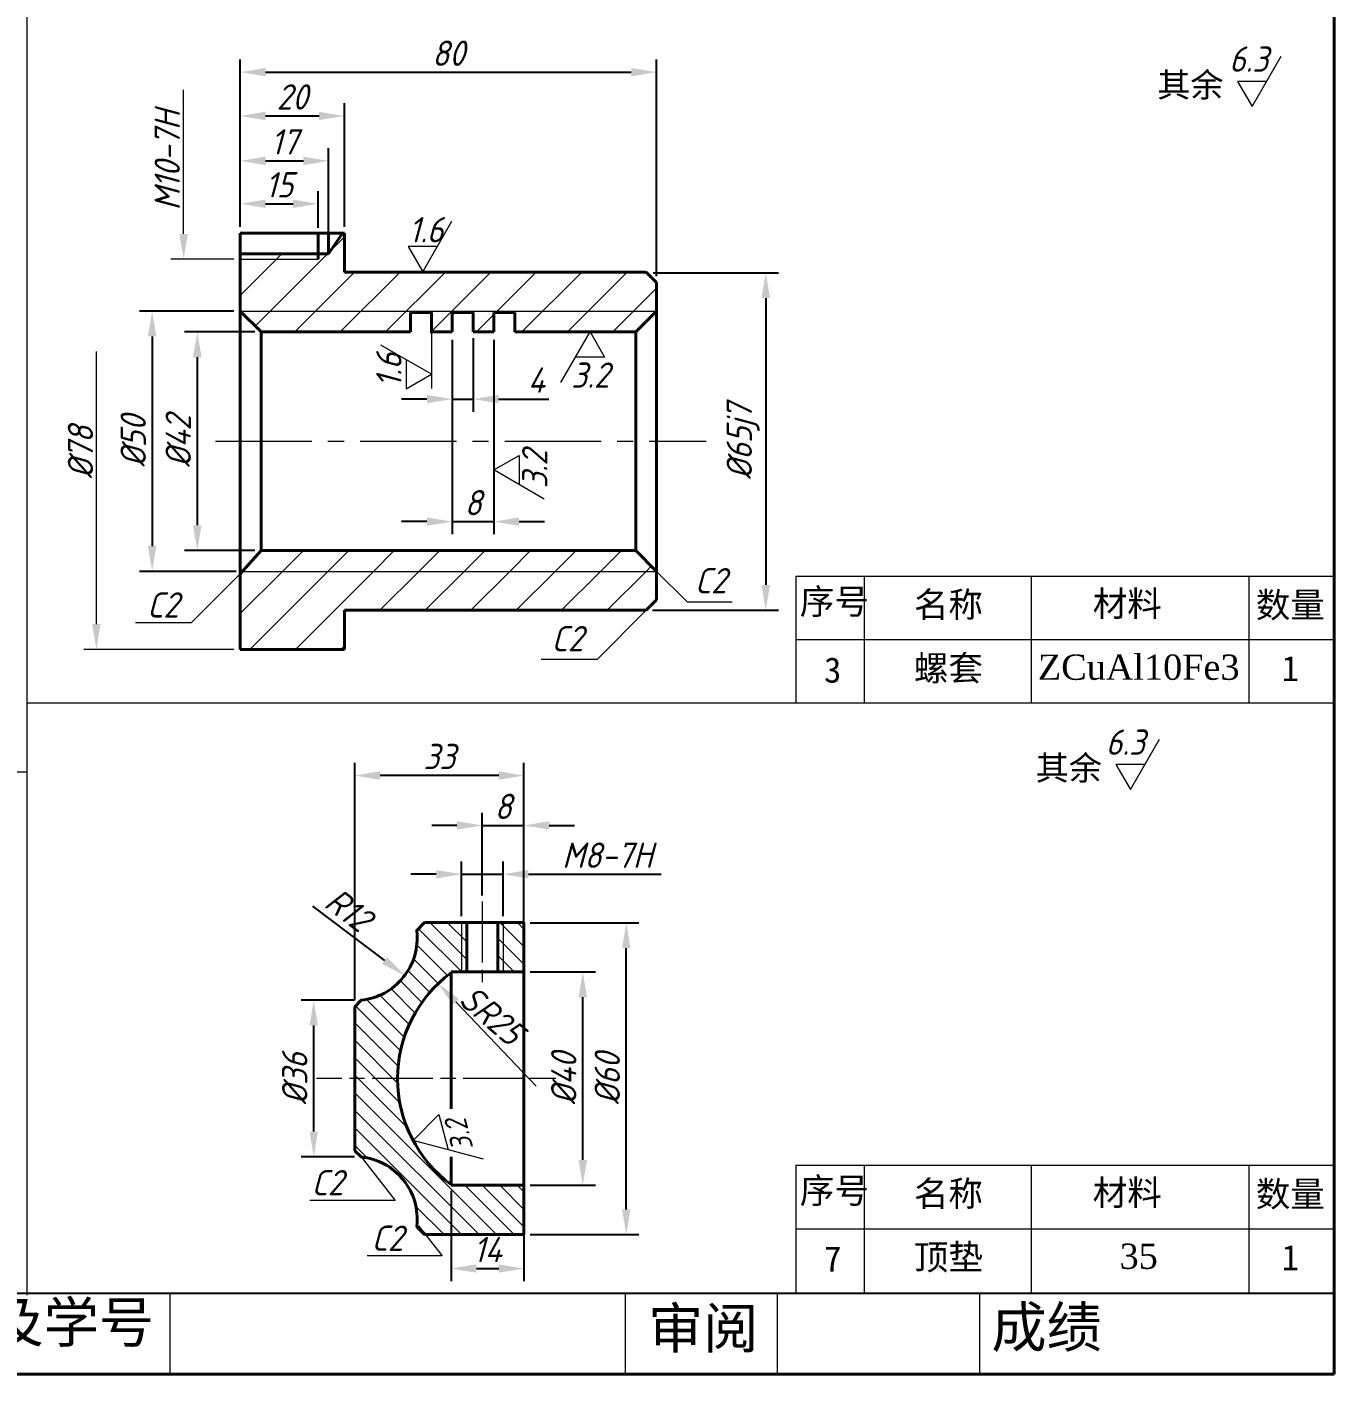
# Model space of a CAD drawing. Header units: millimetres. Extents: x 12 to 344, y 43 to 268.
# Drawn here: x 213 to 342.2, y 43.2 to 176.3 of the extents above; entities that cross this region are included whole.
import ezdxf

# ---------------------------------------------------------------- set-up
doc = ezdxf.new("R2010")
doc.units = ezdxf.units.MM
doc.header["$LTSCALE"] = 0.5
doc.linetypes.add('ACAD_ISO08W100', pattern=[36, 24, -3, 6, -3])
doc.linetypes.add('CENTER2', pattern=[28.575, 19.05, -3.175, 3.175, -3.175])
doc.layers.get('0').update_dxf_attribs({"lineweight": 15})
doc.layers.get('Defpoints').update_dxf_attribs({"lineweight": 15})
for name, color, linetype, lineweight in [('Layer1', 7, 'Continuous', 13), ('Layer2', 7, 'Continuous', 40), ('Layer7', 7, 'Continuous', 40), ('粗', 7, 'Continuous', 40), ('粗线', 7, 'Continuous', 40), ('细', 7, 'Continuous', 13), ('细线', 7, 'Continuous', 13)]:
    doc.layers.add(name, color=color, linetype=linetype, lineweight=lineweight)
doc.layers.add('细实线', color=7, linetype='Continuous')
doc.styles.add('style3', font='SIMFANG.TTF', dxfattribs={"height": 2.5})
doc.styles.add('字母与数字', font='isocp.shx', dxfattribs={"oblique": 15, "height": 2.5})
doc.dimstyles.new('ISO-25', dxfattribs={"dimtxt": 2.5, "dimasz": 2.5, "dimexe": 1.25, "dimexo": 0.625, "dimtad": 1, "dimdec": 0, "dimdsep": 46, "dimtxsty": '字母与数字', "dimcen": 2.5, "dimadec": 0, "dimazin": 0, "dimtfac": 1, "dimtdec": 0, "dimtmove": 0, "dimatfit": 3, "dimfxl": 0, "dimarcsym": 0})
pattern_1 = [(45, (8.7176, 32.1112), (-2.245064, 2.245064), [])]

# ---------------------------------------------------------------- blocks, each defined once
blk = doc.blocks.new('*D42')
at = {"layer": 'Defpoints', "color": 0, "linetype": 'Continuous'}
for p in [(260.08, 92.55), (255.97, 87.78), (260.08, 87.78)]:
    blk.add_point(p, dxfattribs=at)
at = {"layer": '细线', "color": 0, "linetype": 'Continuous', "lineweight": -2}
for p, q in [((255.97, 88.4), (255.97, 93.8)), ((260.08, 88.4), (260.08, 93.8)), ((253.47, 92.55), (250.97, 92.55)), ((255.97, 92.55), (260.08, 92.55)), ((262.58, 92.55), (275.68, 92.55))]:
    blk.add_line(p, q, dxfattribs=at)
at = {"layer": '细线', "color": 0, "linetype": 'Continuous'}
for points in [[(253.47, 92.97), (253.47, 92.13), (255.97, 92.55)], [(262.58, 92.97), (262.58, 92.13), (260.08, 92.55)]]:
    blk.add_solid(points, dxfattribs=at)
at = {"layer": '细线', "color": 0, "linetype": 'Continuous', "insert": (270.38, 94.43), "char_height": 2.5, "attachment_point": 5, "style": '字母与数字'}
blk.add_mtext('M8-7H', dxfattribs=at)
blk = doc.blocks.new('*D43')
at = {"layer": 'Defpoints', "color": 0, "linetype": 'Continuous'}
for p in [(262.14, 97.37), (258.02, 89.84), (262.14, 87.13)]:
    blk.add_point(p, dxfattribs=at)
at = {"layer": '细线', "color": 0, "linetype": 'Continuous', "lineweight": -2}
for p, q in [((258.02, 90.46), (258.02, 98.62)), ((262.14, 87.75), (262.14, 98.62)), ((255.52, 97.37), (253.02, 97.37)), ((258.02, 97.37), (262.14, 97.37)), ((264.64, 97.37), (267.14, 97.37))]:
    blk.add_line(p, q, dxfattribs=at)
at = {"layer": '细线', "color": 0, "linetype": 'Continuous'}
for points in [[(255.52, 97.79), (255.52, 96.96), (258.02, 97.37)], [(264.64, 97.79), (264.64, 96.96), (262.14, 97.37)]]:
    blk.add_solid(points, dxfattribs=at)
at = {"layer": '细线', "color": 0, "linetype": 'Continuous', "insert": (260.08, 99.25), "char_height": 2.5, "attachment_point": 5, "style": '字母与数字'}
blk.add_mtext('8', dxfattribs=at)
blk = doc.blocks.new('*D44')
at = {"layer": 'Defpoints', "color": 0, "linetype": 'Continuous'}
for p in [(245.42, 102.3), (262.14, 87.78), (245.42, 79.46)]:
    blk.add_point(p, dxfattribs=at)
at = {"layer": '细线', "color": 0, "linetype": 'Continuous', "lineweight": -2}
for p, q in [((245.42, 80.09), (245.42, 103.55)), ((262.14, 88.4), (262.14, 103.55)), ((259.64, 102.3), (247.92, 102.3))]:
    blk.add_line(p, q, dxfattribs=at)
at = {"layer": '细线', "color": 0, "linetype": 'Continuous'}
for points in [[(247.92, 102.72), (247.92, 101.88), (245.42, 102.3)], [(259.64, 102.72), (259.64, 101.88), (262.14, 102.3)]]:
    blk.add_solid(points, dxfattribs=at)
at = {"layer": '细线', "color": 0, "linetype": 'Continuous', "insert": (253.78, 104.18), "char_height": 2.5, "attachment_point": 5, "style": '字母与数字'}
blk.add_mtext('33', dxfattribs=at)
blk = doc.blocks.new('*D45')
at = {"layer": 'Defpoints', "color": 0, "linetype": 'Continuous'}
for p in [(262.14, 82.89), (267.95, 82.89), (262.14, 61.81)]:
    blk.add_point(p, dxfattribs=at)
at = {"layer": '细线', "color": 0, "linetype": 'Continuous', "lineweight": -2}
for p, q in [((262.76, 82.89), (269.2, 82.89)), ((267.95, 64.31), (267.95, 80.39)), ((262.76, 61.81), (269.2, 61.81))]:
    blk.add_line(p, q, dxfattribs=at)
at = {"layer": '细线', "color": 0, "linetype": 'Continuous'}
for points in [[(267.53, 80.39), (268.37, 80.39), (267.95, 82.89)], [(267.53, 64.31), (268.37, 64.31), (267.95, 61.81)]]:
    blk.add_solid(points, dxfattribs=at)
at = {"layer": '细线', "color": 0, "linetype": 'Continuous', "insert": (266.07, 72.35), "char_height": 2.5, "attachment_point": 5, "rotation": 90, "style": '字母与数字'}
blk.add_mtext('%%c40', dxfattribs=at)
blk = doc.blocks.new('*D46')
at = {"layer": 'Defpoints', "color": 0, "linetype": 'Continuous'}
for p in [(262.14, 87.75), (272.25, 87.75), (262.14, 56.93)]:
    blk.add_point(p, dxfattribs=at)
at = {"layer": '细线', "color": 0, "linetype": 'Continuous', "lineweight": -2}
for p, q in [((262.76, 87.75), (273.5, 87.75)), ((272.25, 59.43), (272.25, 85.25)), ((262.76, 56.93), (273.5, 56.93))]:
    blk.add_line(p, q, dxfattribs=at)
at = {"layer": '细线', "color": 0, "linetype": 'Continuous'}
for points in [[(271.83, 85.25), (272.66, 85.25), (272.25, 87.75)], [(271.83, 59.43), (272.66, 59.43), (272.25, 56.93)]]:
    blk.add_solid(points, dxfattribs=at)
at = {"layer": '细线', "color": 0, "linetype": 'Continuous', "insert": (270.37, 72.34), "char_height": 2.5, "attachment_point": 5, "rotation": 90, "style": '字母与数字'}
blk.add_mtext('%%c60', dxfattribs=at)
blk = doc.blocks.new('*D47')
at = {"layer": 'Defpoints', "color": 0, "linetype": 'Continuous'}
for p in [(245.42, 86.24), (250.36, 82.53)]:
    blk.add_point(p, dxfattribs=at)
at = {"layer": '细线', "color": 0, "linetype": 'Continuous', "lineweight": -2}
blk.add_line((241.24, 89.38), (248.36, 84.03), dxfattribs=at)
at = {"layer": '细线', "color": 0, "linetype": 'Continuous'}
blk.add_solid([(248.61, 84.36), (248.11, 83.7), (250.36, 82.53)], dxfattribs=at)
at = {"layer": '细线', "color": 0, "linetype": 'Continuous', "insert": (244.8, 89.05), "char_height": 2.5, "attachment_point": 5, "rotation": 323.0597, "style": '字母与数字'}
blk.add_mtext('R12', dxfattribs=at)
blk = doc.blocks.new('*D48')
at = {"layer": 'Defpoints', "color": 0, "linetype": 'Continuous'}
for p in [(241.37, 80.1), (246.04, 80.1), (246.04, 64.61)]:
    blk.add_point(p, dxfattribs=at)
at = {"layer": '细线', "color": 0, "linetype": 'Continuous', "lineweight": -2}
for p, q in [((245.41, 80.1), (240.12, 80.1)), ((241.37, 67.11), (241.37, 77.6)), ((245.41, 64.61), (240.12, 64.61))]:
    blk.add_line(p, q, dxfattribs=at)
at = {"layer": '细线', "color": 0, "linetype": 'Continuous'}
for points in [[(240.95, 77.6), (241.78, 77.6), (241.37, 80.1)], [(240.95, 67.11), (241.78, 67.11), (241.37, 64.61)]]:
    blk.add_solid(points, dxfattribs=at)
at = {"layer": '细线', "color": 0, "linetype": 'Continuous', "insert": (239.49, 72.35), "char_height": 2.5, "attachment_point": 5, "rotation": 90, "style": '字母与数字'}
blk.add_mtext('%%c36', dxfattribs=at)
blk = doc.blocks.new('*D49')
at = {"layer": 'Defpoints', "color": 0, "linetype": 'Continuous'}
for p in [(254.94, 61.89), (262.14, 61.81), (262.14, 53.58)]:
    blk.add_point(p, dxfattribs=at)
at = {"layer": '细线', "color": 0, "linetype": 'Continuous', "lineweight": -2}
for p, q in [((254.94, 61.27), (254.94, 52.33)), ((262.14, 61.19), (262.14, 52.33)), ((257.44, 53.58), (259.64, 53.58))]:
    blk.add_line(p, q, dxfattribs=at)
at = {"layer": '细线', "color": 0, "linetype": 'Continuous'}
for points in [[(257.44, 54), (257.44, 53.17), (254.94, 53.58)], [(259.64, 54), (259.64, 53.17), (262.14, 53.58)]]:
    blk.add_solid(points, dxfattribs=at)
at = {"layer": '细线', "color": 0, "linetype": 'Continuous', "insert": (258.54, 55.46), "char_height": 2.5, "attachment_point": 5, "style": '字母与数字'}
blk.add_mtext('14', dxfattribs=at)
blk = doc.blocks.new('*D50')
at = {"layer": 'Defpoints', "color": 0, "linetype": 'Continuous'}
for p in [(274.27, 151.99), (274.21, 118.63), (286.03, 118.63)]:
    blk.add_point(p, dxfattribs=at)
at = {"layer": '细线', "color": 0, "linetype": 'Continuous', "lineweight": -2}
for p, q in [((274.89, 151.99), (287.28, 151.99)), ((286.03, 149.49), (286.03, 121.13)), ((274.84, 118.63), (287.28, 118.63))]:
    blk.add_line(p, q, dxfattribs=at)
at = {"layer": '细线', "color": 0, "linetype": 'Continuous'}
for points in [[(285.61, 149.49), (286.45, 149.49), (286.03, 151.99)], [(285.61, 121.13), (286.45, 121.13), (286.03, 118.63)]]:
    blk.add_solid(points, dxfattribs=at)
at = {"layer": '细线', "color": 0, "linetype": 'Continuous', "insert": (283.79, 135.31), "char_height": 2.5, "attachment_point": 5, "rotation": 90, "style": '字母与数字'}
blk.add_mtext('%%c65j7', dxfattribs=at)
blk = doc.blocks.new('*D51')
at = {"layer": 'Defpoints', "color": 0, "linetype": 'Continuous'}
for p in [(241.82, 158.8), (234.1, 155.9), (241.82, 155.8)]:
    blk.add_point(p, dxfattribs=at)
at = {"layer": '细线', "color": 0, "linetype": 'Continuous', "lineweight": -2}
for p, q in [((234.1, 156.53), (234.1, 160.05)), ((241.82, 156.42), (241.82, 160.05)), ((236.6, 158.8), (239.32, 158.8))]:
    blk.add_line(p, q, dxfattribs=at)
at = {"layer": '细线', "color": 0, "linetype": 'Continuous'}
for points in [[(236.6, 159.22), (236.6, 158.39), (234.1, 158.8)], [(239.32, 159.22), (239.32, 158.39), (241.82, 158.8)]]:
    blk.add_solid(points, dxfattribs=at)
at = {"layer": '细线', "color": 0, "linetype": 'Continuous', "insert": (237.96, 160.68), "char_height": 2.5, "attachment_point": 5, "style": '字母与数字'}
blk.add_mtext('15', dxfattribs=at)
blk = doc.blocks.new('*D52')
at = {"layer": 'Defpoints', "color": 0, "linetype": 'Continuous'}
for p in [(242.84, 163.04), (234.1, 155.9), (242.84, 153.85)]:
    blk.add_point(p, dxfattribs=at)
at = {"layer": '细线', "color": 0, "linetype": 'Continuous', "lineweight": -2}
for p, q in [((234.1, 156.53), (234.1, 164.29)), ((242.84, 154.47), (242.84, 164.29)), ((236.6, 163.04), (240.34, 163.04))]:
    blk.add_line(p, q, dxfattribs=at)
at = {"layer": '细线', "color": 0, "linetype": 'Continuous'}
for points in [[(236.6, 163.46), (236.6, 162.62), (234.1, 163.04)], [(240.34, 163.46), (240.34, 162.62), (242.84, 163.04)]]:
    blk.add_solid(points, dxfattribs=at)
at = {"layer": '细线', "color": 0, "linetype": 'Continuous', "insert": (238.47, 164.92), "char_height": 2.5, "attachment_point": 5, "style": '字母与数字'}
blk.add_mtext('17', dxfattribs=at)
blk = doc.blocks.new('*D53')
at = {"layer": 'Defpoints', "color": 0, "linetype": 'Continuous'}
for p in [(244.39, 167.48), (234.1, 156.53), (244.39, 155.9)]:
    blk.add_point(p, dxfattribs=at)
at = {"layer": '细线', "color": 0, "linetype": 'Continuous', "lineweight": -2}
for p, q in [((234.1, 157.15), (234.1, 168.73)), ((244.39, 156.53), (244.39, 168.73)), ((236.6, 167.48), (241.89, 167.48))]:
    blk.add_line(p, q, dxfattribs=at)
at = {"layer": '细线', "color": 0, "linetype": 'Continuous'}
for points in [[(236.6, 167.9), (236.6, 167.07), (234.1, 167.48)], [(241.89, 167.9), (241.89, 167.07), (244.39, 167.48)]]:
    blk.add_solid(points, dxfattribs=at)
at = {"layer": '细线', "color": 0, "linetype": 'Continuous', "insert": (239.24, 169.36), "char_height": 2.5, "attachment_point": 5, "style": '字母与数字'}
blk.add_mtext('20', dxfattribs=at)
blk = doc.blocks.new('*D54')
at = {"layer": 'Defpoints', "color": 0, "linetype": 'Continuous'}
for p in [(275.24, 171.81), (234.1, 155.9), (275.24, 151.02)]:
    blk.add_point(p, dxfattribs=at)
at = {"layer": '细线', "color": 0, "linetype": 'Continuous', "lineweight": -2}
for p, q in [((234.1, 156.53), (234.1, 173.06)), ((236.6, 171.81), (272.74, 171.81)), ((275.24, 151.65), (275.24, 173.06))]:
    blk.add_line(p, q, dxfattribs=at)
at = {"layer": '细线', "color": 0, "linetype": 'Continuous'}
for points in [[(236.6, 172.22), (236.6, 171.39), (234.1, 171.81)], [(272.74, 172.22), (272.74, 171.39), (275.24, 171.81)]]:
    blk.add_solid(points, dxfattribs=at)
at = {"layer": '细线', "color": 0, "linetype": 'Continuous', "insert": (254.67, 173.68), "char_height": 2.5, "attachment_point": 5, "style": '字母与数字'}
blk.add_mtext('80', dxfattribs=at)
blk = doc.blocks.new('*D55')
at = {"layer": 'Defpoints', "color": 0}
for p in [(236.16, 146.14), (229.86, 124.54), (236.16, 124.54)]:
    blk.add_point(p, dxfattribs=at)
at = {"layer": 'Layer1', "color": 0, "lineweight": -2}
for p, q in [((235.53, 146.14), (228.61, 146.14)), ((229.86, 143.64), (229.86, 127.04)), ((235.53, 124.54), (228.61, 124.54))]:
    blk.add_line(p, q, dxfattribs=at)
at = {"layer": 'Layer1', "color": 0}
for points in [[(229.44, 143.64), (230.28, 143.64), (229.86, 146.14)], [(229.44, 127.04), (230.28, 127.04), (229.86, 124.54)]]:
    blk.add_solid(points, dxfattribs=at)
at = {"layer": 'Layer1', "color": 0, "insert": (227.98, 135.34), "char_height": 2.5, "attachment_point": 5, "rotation": 90, "style": '字母与数字'}
blk.add_mtext('%%c42', dxfattribs=at)
blk = doc.blocks.new('*D56')
at = {"layer": 'Defpoints', "color": 0, "linetype": 'Continuous'}
for p in [(234.1, 148.19), (225.4, 122.48), (234.33, 122.48)]:
    blk.add_point(p, dxfattribs=at)
at = {"layer": '细线', "color": 0, "linetype": 'Continuous', "lineweight": -2}
for p, q in [((233.48, 148.19), (224.15, 148.19)), ((225.4, 145.69), (225.4, 124.98)), ((233.71, 122.48), (224.15, 122.48))]:
    blk.add_line(p, q, dxfattribs=at)
at = {"layer": '细线', "color": 0, "linetype": 'Continuous'}
for points in [[(224.98, 145.69), (225.82, 145.69), (225.4, 148.19)], [(224.98, 124.98), (225.82, 124.98), (225.4, 122.48)]]:
    blk.add_solid(points, dxfattribs=at)
at = {"layer": '细线', "color": 0, "linetype": 'Continuous', "insert": (223.53, 135.34), "char_height": 2.5, "attachment_point": 5, "rotation": 90, "style": '字母与数字'}
blk.add_mtext('%%c50', dxfattribs=at)
blk = doc.blocks.new('*D57')
at = {"layer": 'Defpoints', "color": 0, "linetype": 'Continuous'}
for p in [(255.05, 146), (257.11, 146.14), (257.11, 139.5)]:
    blk.add_point(p, dxfattribs=at)
at = {"layer": '细线', "color": 0, "linetype": 'Continuous', "lineweight": -2}
for p, q in [((255.05, 145.37), (255.05, 138.25)), ((257.11, 145.51), (257.11, 138.25)), ((252.55, 139.5), (250.05, 139.5)), ((255.05, 139.5), (257.11, 139.5)), ((259.61, 139.5), (264.61, 139.5))]:
    blk.add_line(p, q, dxfattribs=at)
at = {"layer": '细线', "color": 0, "linetype": 'Continuous'}
for points in [[(252.55, 139.92), (252.55, 139.09), (255.05, 139.5)], [(259.61, 139.92), (259.61, 139.09), (257.11, 139.5)]]:
    blk.add_solid(points, dxfattribs=at)
at = {"layer": '细线', "color": 0, "linetype": 'Continuous', "insert": (263.36, 141.38), "char_height": 2.5, "attachment_point": 5, "style": '字母与数字'}
blk.add_mtext('4', dxfattribs=at)
blk = doc.blocks.new('*D58')
at = {"layer": 'Defpoints', "color": 0, "linetype": 'Continuous'}
for p in [(255.05, 146), (259.16, 146), (259.16, 127.39)]:
    blk.add_point(p, dxfattribs=at)
at = {"layer": '细线', "color": 0, "linetype": 'Continuous', "lineweight": -2}
for p, q in [((255.05, 145.37), (255.05, 126.14)), ((259.16, 145.37), (259.16, 126.14)), ((252.55, 127.39), (250.05, 127.39)), ((255.05, 127.39), (259.16, 127.39)), ((261.66, 127.39), (264.16, 127.39))]:
    blk.add_line(p, q, dxfattribs=at)
at = {"layer": '细线', "color": 0, "linetype": 'Continuous'}
for points in [[(252.55, 127.81), (252.55, 126.98), (255.05, 127.39)], [(261.66, 127.81), (261.66, 126.98), (259.16, 127.39)]]:
    blk.add_solid(points, dxfattribs=at)
at = {"layer": '细线', "color": 0, "linetype": 'Continuous', "insert": (257.11, 129.27), "char_height": 2.5, "attachment_point": 5, "style": '字母与数字'}
blk.add_mtext('8', dxfattribs=at)

msp = doc.modelspace()

# ---------------------------------------------------------------- hatches: boundary and pattern name
at = {"layer": 'Layer2', "linetype": 'Continuous', "lineweight": 13}
h = msp.add_hatch(dxfattribs=at)
h.set_pattern_fill('ANSI31', color=256, scale=0.38565, angle=90, style=0)
h.set_pattern_definition([(135, (258.0219, 87.7784), (-0.86581, -0.86581), [])])
h.paths.add_polyline_path([(245.42, 72.35), (245.42, 65.21), (246.04, 64.61, -0.417744), (251.56, 57.78, 0.027842), (251.55, 57.7), (252.32, 56.93), (262.14, 56.93), (262.14, 61.81), (254.94, 61.81), (254.94, 61.89, -0.23822), (249.65, 72.35)])
h.paths.add_polyline_path([(252.32, 87.78), (251.55, 87.01, 0.027842), (251.56, 86.92, -0.417744), (246.04, 80.1), (245.42, 79.46), (245.42, 72.35), (249.65, 72.35, -0.23822), (254.94, 82.81), (254.94, 82.89), (255.97, 82.89), (255.97, 87.78)])
h.paths.add_polyline_path([(256.48, 87.78), (255.97, 87.78), (255.97, 82.89), (256.48, 82.89)])
h.paths.add_polyline_path([(260.08, 87.78), (259.56, 87.78), (259.56, 82.89), (260.08, 82.89)])
h.paths.add_polyline_path([(262.14, 87.78), (260.08, 87.78), (260.08, 82.89), (262.14, 82.89)])
at = {"layer": '细线', "linetype": 'Continuous'}
h = msp.add_hatch(dxfattribs=at)
h.set_pattern_fill('ANSI31', color=256, style=0)
h.set_pattern_definition(pattern_1)
h.paths.add_polyline_path([(241.82, 153.33), (241.82, 153.85), (234.1, 153.85), (234.1, 153.33)])
h.paths.add_polyline_path([(244.39, 155.9), (241.82, 155.9), (241.82, 153.33), (234.1, 153.33), (234.1, 148.19), (275.24, 148.19), (275.24, 151.02), (274.21, 152.05), (244.39, 152.05)])
h.paths.add_polyline_path([(275.24, 148.19), (234.1, 148.19), (236.16, 146.14), (250.93, 146.14), (250.93, 148.05), (252.99, 148.05), (252.99, 146.14), (255.05, 146.14), (255.05, 148.05), (257.11, 148.05), (257.11, 146.14), (259.16, 146.14), (259.16, 148.05), (261.22, 148.05), (261.22, 146.14), (273.18, 146.14)])
h.paths.add_polyline_path([(273.18, 124.54), (236.16, 124.54), (234.33, 122.48), (275.24, 122.48)])
h = msp.add_hatch(dxfattribs=at)
h.set_pattern_fill('ANSI31', color=256, style=0)
h.set_pattern_definition(pattern_1)
h.paths.add_polyline_path([(234.33, 122.48), (234.1, 122.22), (234.1, 114.77), (244.39, 114.77), (244.39, 118.63), (274.21, 118.63), (275.24, 119.65), (275.24, 122.48)])

# ---------------------------------------------------------------- linework, layer by layer
at = {"linetype": 'Continuous'}
msp.add_line((213.03, 251.79), (213.03, 51.16), dxfattribs=at)
for p, q in [((334.08, 168.4), (336.96, 173.39)), ((332.64, 170.9), (334.08, 168.4)), ((335.52, 170.9), (332.64, 170.9)), ((252.13, 152.08), (255.01, 157.07)), ((250.69, 154.57), (252.13, 152.08)), ((253.57, 154.57), (250.69, 154.57)), ((265.79, 141.15), (268.67, 146.14)), ((268.67, 146.14), (270.11, 143.64)), ((252.99, 141.96), (248, 144.84)), ((250.5, 143.4), (250.5, 140.52)), ((270.11, 143.64), (267.23, 143.64)), ((250.5, 140.52), (252.99, 141.96)), ((259.16, 132.5), (261.66, 133.94)), ((261.66, 133.94), (261.66, 131.06)), ((264.15, 129.62), (259.16, 132.5)), ((322.07, 100.91), (324.95, 105.89)), ((323.51, 103.4), (320.63, 103.4)), ((320.63, 103.4), (322.07, 100.91)), ((251.18, 66.24), (253.73, 68.79)), ((253.73, 68.79), (254.66, 65.31)), ((258.14, 64.38), (251.18, 66.24)), ((227.18, 43.16), (227.18, 51.16)), ((272.18, 43.16), (272.18, 51.16)), ((287.18, 43.16), (287.18, 51.16)), ((307.18, 43.16), (307.18, 51.16))]:
    msp.add_line(p, q)
at = {"linetype": 'CENTER2'}
msp.add_line((231.66, 135.34), (280.15, 135.34), dxfattribs=at)
at = {"linetype": 'ACAD_ISO08W100', "ltscale": 0.5}
for p, q in [((258.02, 89.84), (258.02, 81.87)), ((262.14, 72.35), (241.64, 72.35)), ((265.29, 72.35), (262.65, 72.35))]:
    msp.add_line(p, q, dxfattribs=at)
at = {"layer": 'Layer1'}
for p, q in [((234.1, 153.33), (241.82, 153.33)), ((234.1, 148.19), (275.24, 148.19)), ((234.1, 122.48), (275.24, 122.48))]:
    msp.add_line(p, q, dxfattribs=at)
at = {"layer": 'Layer1', "linetype": 'ByBlock'}
for p, q in [((255.97, 87.78), (255.97, 82.88)), ((260.08, 87.78), (260.08, 82.88))]:
    msp.add_line(p, q, dxfattribs=at)
at = {"layer": 'Layer2'}
for p, q in [((234.1, 155.9), (244.39, 155.9)), ((234.1, 114.77), (234.1, 155.9)), ((241.82, 155.9), (241.82, 153.33)), ((241.82, 153.33), (241.82, 155.8)), ((242.84, 155.7), (242.84, 155.85)), ((244.09, 155.7), (244.28, 155.85)), ((244.39, 155.9), (244.39, 152.05)), ((242.84, 153.85), (242.84, 155.7)), ((242.84, 153.85), (244.09, 155.7)), ((234.1, 153.85), (242.84, 153.85)), ((244.39, 152.05), (274.21, 152.05)), ((274.21, 152.05), (275.24, 151.02)), ((275.24, 151.02), (275.24, 119.65)), ((234.1, 148.19), (236.16, 146.14)), ((250.93, 146.14), (250.93, 148.05)), ((250.93, 148.05), (252.99, 148.05)), ((252.99, 148.05), (252.99, 146)), ((255.05, 146.14), (255.05, 148.05)), ((255.05, 148.05), (257.11, 148.05)), ((257.11, 148.05), (257.11, 146.14)), ((259.16, 146.14), (259.16, 148.05)), ((259.16, 148.05), (261.22, 148.05)), ((261.22, 148.05), (261.22, 146.14)), ((275.24, 148.19), (273.18, 146.14)), ((236.16, 146.14), (250.93, 146.14)), ((236.16, 146.14), (236.16, 124.54)), ((252.99, 146.14), (255.05, 146.14)), ((257.11, 146.14), (259.16, 146.14)), ((261.22, 146.14), (273.18, 146.14)), ((273.18, 146.14), (273.18, 124.54)), ((236.16, 124.54), (234.1, 122.22)), ((236.16, 124.54), (273.18, 124.54)), ((244.39, 118.63), (244.39, 114.77)), ((244.39, 114.77), (244.39, 118.63)), ((274.21, 118.63), (244.39, 118.63)), ((274.21, 118.63), (275.24, 119.65)), ((234.1, 114.77), (244.39, 114.77))]:
    msp.add_line(p, q, dxfattribs=at)
at = {"layer": 'Layer7', "linetype": 'ByBlock'}
for p, q in [((252.32, 87.78), (251.51, 86.97)), ((256.48, 87.78), (256.48, 82.88)), ((259.56, 87.78), (259.56, 82.88)), ((254.94, 69.35), (254.94, 82.89)), ((262.14, 61.81), (262.14, 82.89)), ((246.04, 80.1), (245.42, 79.46)), ((246.04, 64.61), (245.42, 65.21)), ((254.94, 61.81), (254.94, 64.61)), ((252.32, 56.93), (251.55, 57.7))]:
    msp.add_line(p, q, dxfattribs=at)
at = {"layer": 'Layer7'}
for p, q in [((262.14, 87.78), (252.32, 87.78)), ((262.14, 87.78), (262.14, 82.38)), ((254.94, 82.38), (254.94, 82.89)), ((254.94, 82.89), (262.14, 82.89)), ((245.42, 65.21), (245.42, 79.46)), ((254.94, 61.81), (254.94, 62.33)), ((262.14, 61.81), (254.94, 61.81)), ((262.14, 62.33), (262.14, 56.93)), ((262.14, 56.93), (252.32, 56.93))]:
    msp.add_line(p, q, dxfattribs=at)
for centre, radius, start, end in [((245.42, 86.24), 6.17, 275.6896, 6.3794), ((252.32, 87.01), 0.771, 180, 186.3794), ((245.42, 58.47), 6.17, 353.6206, 84.3104), ((252.32, 57.7), 0.771, 173.6206, 180), ((252.32, 57.7), 0.771, 173.6206, 180)]:
    msp.add_arc(centre, radius, start, end, dxfattribs=at)
at = {"layer": 'Layer7', "linetype": 'ByBlock'}
msp.add_arc((262.65, 72.35), 13, 126.4029, 233.5971, dxfattribs=at)
at = {"layer": '粗'}
for p, q in [((342.18, 43.16), (342.18, 259.79)), ((12.18, 43.16), (342.18, 43.16))]:
    msp.add_line(p, q, dxfattribs=at)
at = {"layer": '粗', "linetype": 'Continuous'}
msp.add_line((273.18, 124.54), (275.24, 122.48), dxfattribs=at)
at = {"layer": '粗线'}
msp.add_line((342.18, 43.16), (342.18, 260.16), dxfattribs=at)
at = {"layer": '细'}
for p, q in [((289, 122), (289, 109.45)), ((295.79, 109.45), (295.79, 122.01)), ((312.27, 122.01), (312.27, 109.45)), ((333.77, 122.01), (333.77, 109.45)), ((342.18, 122.02), (342.18, 109.45)), ((289, 115.73), (342.18, 115.73)), ((213.03, 63.51), (213.03, 50.94)), ((289, 63.8), (289, 51.24)), ((295.79, 51.24), (295.79, 63.8)), ((312.27, 63.8), (312.27, 51.24)), ((333.77, 63.81), (333.77, 51.24)), ((342.18, 63.81), (342.18, 51.24)), ((289, 57.52), (342.18, 57.52))]:
    msp.add_line(p, q, dxfattribs=at)
at = {"layer": '细实线'}
msp.add_line((12.18, 51.16), (342.18, 51.16), dxfattribs=at)
at = {"layer": '细线', "linetype": 'Continuous'}
for p, q in [((228.51, 155.83), (228.51, 170.05)), ((233.48, 153.33), (227.26, 153.33)), ((252.99, 146), (252.99, 140.54)), ((219.89, 117.27), (219.89, 144.21)), ((234.33, 122.48), (229.26, 117.4)), ((275.24, 122.48), (278.25, 119.47)), ((289, 122), (342.18, 122)), ((274.21, 118.63), (269.37, 113.78)), ((278.25, 119.47), (282.71, 119.47)), ((229.26, 117.4), (223.74, 117.4)), ((233.48, 114.77), (218.64, 114.77)), ((269.37, 113.78), (263.85, 113.78)), ((342.18, 109.45), (213.03, 109.45)), ((213.03, 102.62), (103.83, 102.62)), ((263.36, 71.61), (255.39, 79.94)), ((246.04, 64.61), (249.42, 60.32)), ((289, 63.8), (342.18, 63.8)), ((249.42, 60.32), (240.99, 60.32)), ((251.71, 57.79), (254.04, 54.83)), ((254.04, 54.83), (246.63, 54.83))]:
    msp.add_line(p, q, dxfattribs=at)
for points in [[(228.09, 155.83), (228.93, 155.83), (228.51, 153.33)], [(219.47, 117.27), (220.3, 117.27), (219.89, 114.77)], [(255.09, 79.65), (255.7, 80.23), (253.67, 81.74)]]:
    msp.add_solid(points, dxfattribs=at)

# ---------------------------------------------------------------- texts
at = {"char_height": 2.5, "attachment_point": 1, "style": '字母与数字'}
for s, insert, width in [('6.3', (331.81, 174.35), 9.3225), ('1.6', (250.75, 157.49), 10.9773), ('3.2', (266.8, 143.12), 7.458), ('6.3', (319.62, 106.85), 9.3225)]:
    msp.add_mtext(s, dxfattribs=dict(at, insert=insert, width=width))
at = {"attachment_point": 1, "style": '字母与数字'}
for s, insert, char_height, width, rotation in [('1.6', (247.54, 140.65), 2.5, 8.7818, 90), ('3.2', (261.95, 130.69), 2.5, 7.458, 90), ('3.2', (255.13, 64.95), 2.1, 9.3225, 105)]:
    msp.add_mtext(s, dxfattribs=dict(at, insert=insert, char_height=char_height, width=width, rotation=rotation))
at = {"char_height": 4, "attachment_point": 1}
for s, insert, width in [('{\\f仿宋_GB2312|b0|i0|c134|p49;姓名及学号}', (198.32, 50.27), 28.1937), ('{\\f仿宋_GB2312|b0|i0|c134|p49;审阅}', (274.4, 49.69), 13.6135), ('{\\f仿宋_GB2312|b0|i0|c134|p49;成绩}', (308.32, 49.81), 10.7405)]:
    msp.add_mtext(s, dxfattribs=dict(at, insert=insert, width=width))
at = {"layer": '细', "char_height": 2.5, "attachment_point": 2}
for s, insert, width in [('{\\fFangSong_GB2312|b0|i0|c134|p49;序号}', (292.81, 120.75), 7.14), ('{\\fFangSong_GB2312|b0|i0|c134|p49;名称}', (304.08, 120.45), 17.2584), ('{\\fFangSong_GB2312|b0|i0|c134|p49;材料}', (321.75, 120.54), 10.6232), ('{\\fFangSong_GB2312|b0|i0|c134|p49;数量}', (337.86, 120.41), 6.4896), ('{\\fFangSong_GB2312|b0|i0|c134|p49;螺套}', (304.08, 114.17), 17.2584), ('{\\fFangSong_GB2312|b0|i0|c134|p49;3}', (292.65, 113.98), 7.14), ('{\\fTimes New Roman|b0|i0|c0|p18;ZCuAl10Fe3}', (322.88, 114.26), 10.6232), ('{\\fFangSong_GB2312|b0|i0|c134|p49;1}', (337.86, 114.13), 6.4896), ('{\\fFangSong_GB2312|b0|i0|c134|p49;序号}', (292.81, 62.54), 7.14), ('{\\fFangSong_GB2312|b0|i0|c134|p49;名称}', (304.08, 62.24), 17.2584), ('{\\fFangSong_GB2312|b0|i0|c134|p49;材料}', (321.75, 62.33), 10.6232), ('{\\fFangSong_GB2312|b0|i0|c134|p49;数量}', (337.86, 62.2), 6.4896), ('{\\fFangSong_GB2312|b0|i0|c134|p49;顶垫}', (304.08, 55.96), 17.2584), ('{\\fTimes New Roman|b0|i0|c0|p18;35}', (322.88, 56.05), 10.6232), ('{\\fFangSong_GB2312|b0|i0|c134|p49;7}', (292.65, 55.77), 7.14), ('{\\fFangSong_GB2312|b0|i0|c134|p49;1}', (337.86, 55.92), 6.4896)]:
    msp.add_mtext(s, dxfattribs=dict(at, insert=insert, width=width))
at = {"layer": '细线', "linetype": 'Continuous', "char_height": 2, "width": 8.1445, "attachment_point": 1, "style": 'style3'}
for insert in [(324.71, 171.75), (312.7, 104.25)]:
    msp.add_mtext('{\\H1.2x;其余}', dxfattribs=dict(at, insert=insert))
at = {"layer": '细线', "linetype": 'Continuous', "char_height": 2.5, "attachment_point": 5, "style": '字母与数字'}
for s, insert, rotation in [('M10-7H', (226.89, 163.1), 90), ('%%c78', (218.32, 134.25), 90), ('SR25', (258.93, 78.62), 319.3432)]:
    msp.add_mtext(s, dxfattribs=dict(at, insert=insert, rotation=rotation))
at = {"layer": '细线', "char_height": 2.5, "width": 3.6273, "attachment_point": 1, "style": '字母与数字'}
for insert in [(279.01, 122.81), (224.89, 120.41), (264.85, 117.08), (241.14, 63.32), (247.07, 57.83)]:
    msp.add_mtext('C2', dxfattribs=dict(at, insert=insert))

# ---------------------------------------------------------------- dimensions: what is measured, and where the dimension line sits
at = {"layer": 'Layer1'}
dim = msp.add_linear_dim(base=(229.86, 124.54), p1=(236.16, 146.14), p2=(236.16, 124.54), angle=90, text='%%c42', dimstyle='ISO-25', dxfattribs=at)
dim.commit()
dim.dimension.update_dxf_attribs({"geometry": '*D55', "text_midpoint": (227.98, 135.34)})
at = {"layer": '细线', "linetype": 'Continuous'}
for base, p1, p2, text, picture, middle in [((275.24, 171.81), (234.1, 155.9), (275.24, 151.02), '80', '*D54', (254.67, 173.68)), ((244.39, 167.48), (234.1, 156.53), (244.39, 155.9), '20', '*D53', (239.24, 169.36)), ((242.84, 163.04), (234.1, 155.9), (242.84, 153.85), '17', '*D52', (238.47, 164.92)), ((241.82, 158.8), (234.1, 155.9), (241.82, 155.8), '15', '*D51', (237.96, 160.68)), ((257.11, 139.5), (255.05, 146), (257.11, 146.14), '4', '*D57', (263.36, 141.38)), ((259.16, 127.39), (255.05, 146), (259.16, 146), '8', '*D58', (257.11, 129.27))]:
    dim = msp.add_linear_dim(base=base, p1=p1, p2=p2, text=text, dimstyle='ISO-25', dxfattribs=at)
    dim.commit()
    dim.dimension.update_dxf_attribs({"geometry": picture, "text_midpoint": middle})
for base, p1, p2, angle, text, picture, middle in [((286.03, 118.63), (274.27, 151.99), (274.21, 118.63), 90, '%%c65j7', '*D50', (283.79, 135.31)), ((225.4, 122.48), (234.1, 148.19), (234.33, 122.48), 90, '%%c50', '*D56', (223.53, 135.34)), ((245.42, 102.3), (262.14, 87.78), (245.42, 79.46), 180, '33', '*D44', (253.78, 104.18)), ((262.14, 97.37), (258.02, 89.84), (262.14, 87.13), 180, '8', '*D43', (260.08, 99.25)), ((260.08, 92.55), (255.97, 87.78), (260.08, 87.78), 180, 'M8-7H', '*D42', (270.38, 94.43)), ((272.25, 87.75), (262.14, 56.93), (262.14, 87.75), 90, '%%c60', '*D46', (270.37, 72.34)), ((267.95, 82.89), (262.14, 61.81), (262.14, 82.89), 90, '%%c40', '*D45', (266.07, 72.35)), ((241.37, 80.1), (246.04, 64.61), (246.04, 80.1), 90, '%%c36', '*D48', (239.49, 72.35)), ((262.14, 53.58), (254.94, 61.89), (262.14, 61.81), 180, '14', '*D49', (258.54, 55.46))]:
    dim = msp.add_linear_dim(base=base, p1=p1, p2=p2, angle=angle, text=text, dimstyle='ISO-25', dxfattribs=at)
    dim.commit()
    dim.dimension.update_dxf_attribs({"geometry": picture, "text_midpoint": middle})
dim = msp.add_radius_dim(center=(245.42, 86.24), mpoint=(250.36, 82.53), text='R12', dimstyle='ISO-25', dxfattribs=at)
dim.commit()
dim.dimension.update_dxf_attribs({"geometry": '*D47', "text_midpoint": (243.67, 87.56), "dimtype": 164})

doc.saveas('drawing.dxf')
